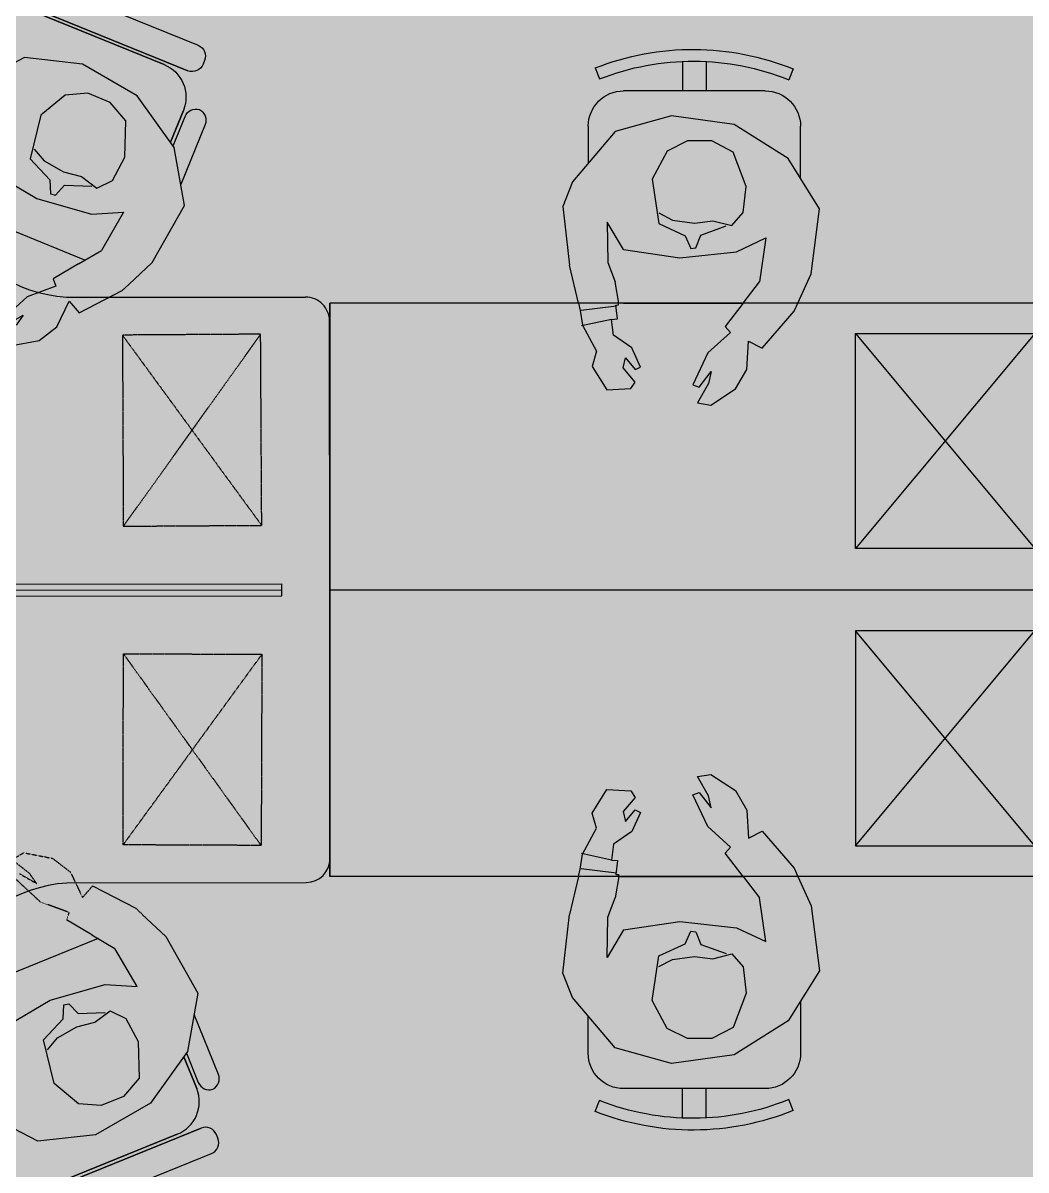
# Model space of a CAD drawing. Header units: millimetres. Extents: x 263321 to 4958806, y 33647 to 987811.
# Drawn here: x 2371610 to 2373708, y 456932 to 459332 of the extents above; entities that cross this region are included whole.
import ezdxf

# ---------------------------------------------------------------- set-up
doc = ezdxf.new("R2010")
doc.units = ezdxf.units.MM
doc.linetypes.add('( Hidden )', pattern=[0.375, 0.25, -0.125])
doc.linetypes.add('HIDDEN2', pattern=[0.1875, 0.125, -0.0625])
doc.layers.add('A-FURN-MODULAR', color=6, linetype='Continuous', lineweight=18)
doc.layers.add('FURNITURE', color=30, linetype='Continuous', lineweight=5)
doc.layers.add('FLOORING TOA', color=7, linetype='Continuous')

# ---------------------------------------------------------------- blocks, each defined once
blk = doc.blocks.new('f')
at = {"layer": 'FURNITURE', "color": 20, "lineweight": 30}
for p, q in [((1771584.128774719, 166310.3871190767, 0.0004446325648422825), (1770984.128774719, 166310.3871190767, 0.0004446325648422825)), ((1771584.12877472, 166310.3871190767, 0.0004446325648422825), (1772184.12877472, 166310.3871190767, 0.0004446325648422825)), ((1771048.035020505, 165210.3871190767, 0.0004446325648422825), (1771498.035020505, 164835.3871190767, 0.0004446325648422825)), ((1771048.035020505, 164835.3871190767, 0.0004446325648422825), (1771498.035020505, 165210.3871190767, 0.0004446325648422825)), ((1772120.222528934, 165210.3871190767, 0.0004446325648422825), (1771670.222528934, 164835.3871190767, 0.0004446325648422825)), ((1772120.222528934, 164835.3871190767, 0.0004446325648422825), (1771670.222528934, 165210.3871190767, 0.0004446325648422825))]:
    blk.add_line(p, q, dxfattribs=at)
at = {"layer": 'FURNITURE', "color": 8, "lineweight": 30}
for p, q in [((1770625.443062949, 165713.058560997, 0.0004447885721739961), (1770730.530670632, 165802.9312323146, 0.0004448712787489753)), ((1770730.530670632, 165802.9312323146, 0.0004448712787489753), (1770781.86022651, 165822.6465019064, 0.0004448880775887944)), ((1770781.86022651, 165822.6465019064, 0.0004448880775887944), (1770904.671094234, 165808.8146476634, 0.0004448687406204706)), ((1770984.129010917, 165790.188784987, 0.0004445105922926659), (1770904.671094234, 165808.8146476634, 0.0004448687406204706)), ((1772184.128538522, 165790.1887849867, 0.0004445105922926659), (1772263.586455205, 165808.8146476632, 0.0004448687406204706)), ((1772386.397322929, 165822.6465019062, 0.0004448880775887944), (1772263.586455205, 165808.8146476632, 0.0004448687406204706)), ((1772437.726878807, 165802.9312323146, 0.0004448712787489753), (1772386.397322929, 165822.6465019062, 0.0004448880775887944)), ((1772542.814486491, 165713.058560997, 0.0004447885721739961), (1772437.726878807, 165802.9312323146, 0.0004448712787489753)), ((1770984.129010917, 165790.188784987, 0.0004448467865967222), (1770999.488579242, 165786.5883229771, 0.0004448425427863902)), ((1770999.488579242, 165786.5883229771, 0.0004448425427863902), (1771030.516421336, 165781.7080452137, 0.0004448363051095402)), ((1771030.516421336, 165781.7080452137, 0.0004448363051095402), (1771085.102783628, 165752.2808299786, 0.0004448049930175402)), ((1772137.741128103, 165781.7080452137, 0.0004448363051095402), (1772083.154765811, 165752.2808299786, 0.0004448049930175402)), ((1772168.768970197, 165786.5883229771, 0.0004448425427863902), (1772137.741128103, 165781.7080452137, 0.0004448363051095402)), ((1772184.128538522, 165790.1887849867, 0.0004448467865967222), (1772168.768970197, 165786.5883229771, 0.0004448425427863902)), ((1770614.141276932, 165769.6541057127, 0.0004448443387324873), (1770691.620085383, 165769.6542521259, 0.0004448406551454181)), ((1771085.102783628, 165752.2808299786, 0.0004448049930175402), (1771116.886404774, 165761.5416813523, 0.0004448125191411726)), ((1771116.886404774, 165761.5416813523, 0.0004448125191411726), (1771165.787381594, 165730.8148504093, 0.0004447802091204395)), ((1772051.371144665, 165761.5416813523, 0.0004448125191411726), (1772002.470167845, 165730.8148504093, 0.0004447802091204395)), ((1772083.154765811, 165752.2808299786, 0.0004448049930175402), (1772051.371144665, 165761.5416813523, 0.0004448125191411726)), ((1772554.116272507, 165769.6541057127, 0.0004448443387324873), (1772476.637464056, 165769.6542521259, 0.0004448406551454181)), ((1770814.665741082, 165730.0651834959, 0.0004447961716303828), (1770899.201339936, 165728.8068898674, 0.0004445354137323286)), ((1771165.787381594, 165730.8148504093, 0.0004447802091204395), (1771163.358832078, 165680.3727313271, 0.0004447311002403828)), ((1772002.470167845, 165730.8148504093, 0.0004447802091204395), (1772004.898717361, 165680.3727313271, 0.0004447311002403828)), ((1772353.591808357, 165730.0651834959, 0.0004447961716303828), (1772269.056209503, 165728.8068898674, 0.0004445354137323286)), ((1770592.431422432, 165595.7611076625, 0.0004446756760542281), (1770625.443062949, 165713.058560997, 0.0004447885721739961)), ((1770899.201339936, 165728.8068898674, 0.0004445354137323286), (1770939.606659776, 165713.3733570126, 0.0004444795698925142)), ((1770984.129010917, 165705.9131576242, 0.0004445105922926659), (1770939.606659776, 165713.3733570126, 0.0004444795698925142)), ((1770987.967928117, 165706.1311432282, 0.0004447645757532326), (1770983.419988999, 165705.8728971647, 0.0004447645399735109)), ((1770988.562577943, 165712.253509091, 0.0004447705220403126), (1770987.967928117, 165706.1311432282, 0.0004447645757532326)), ((1771017.261794993, 165708.836428999, 0.0004447658229510936), (1770988.562577943, 165712.253509091, 0.0004447705220403126)), ((1771018.451070598, 165721.0811552296, 0.000444777715521035), (1771017.261794993, 165708.836428999, 0.0004447658229510936)), ((1771051.374035687, 165716.6341067476, 0.0004447718105108223), (1771018.451070598, 165721.0811552296, 0.000444777715521035)), ((1771077.967015263, 165678.8124210679, 0.0004447336375530643), (1771051.374035687, 165716.6341067476, 0.0004447718105108223)), ((1772090.290534176, 165678.8124210679, 0.0004447336375530643), (1772116.883513752, 165716.6341067476, 0.0004447718105108223)), ((1772116.883513752, 165716.6341067476, 0.0004447718105108223), (1772149.806478841, 165721.0811552296, 0.000444777715521035)), ((1772149.806478841, 165721.0811552296, 0.000444777715521035), (1772150.995754446, 165708.8364289987, 0.0004447658229510936)), ((1772150.995754446, 165708.8364289987, 0.0004447658229510936), (1772179.694971496, 165712.2535090907, 0.0004447705220403126)), ((1772179.694971496, 165712.2535090907, 0.0004447705220403126), (1772180.289621322, 165706.1311432282, 0.0004447645757532326)), ((1772180.289621322, 165706.1311432282, 0.0004447645757532326), (1772184.83756044, 165705.8728971647, 0.0004447645399735109)), ((1772184.128538522, 165705.9131576242, 0.0004445105922926659), (1772228.650889663, 165713.3733570126, 0.0004444795698925142)), ((1772269.056209503, 165728.8068898674, 0.0004445354137323286), (1772228.650889663, 165713.3733570126, 0.0004444795698925142)), ((1772575.826127007, 165595.7611076622, 0.0004446756760542281), (1772542.814486491, 165713.058560997, 0.0004447885721739961)), ((1770540.144551757, 165399.666844123, 0.0004444868018776654), (1770540.143992416, 165695.6565415261, 0.0004447756458183878)), ((1770872.332927455, 165696.0417294025, 0.0004447602277841421), (1770889.655027496, 165577.8975156432, 0.0004446441122287447)), ((1771119.820928688, 165696.3616644819, 0.00044474877317833), (1771098.974563383, 165691.5964178848, 0.0004447451141147548)), ((1771098.974563383, 165691.5964178848, 0.0004447451141147548), (1771123.561205914, 165671.2754378733, 0.0004447241147519236)), ((1771149.498306864, 165671.2179343128, 0.0004447228254571493), (1771119.820928688, 165696.3616644819, 0.00044474877317833)), ((1772018.759242575, 165671.2179343128, 0.0004447228254571493), (1772048.436620751, 165696.3616644819, 0.00044474877317833)), ((1772069.282986057, 165691.5964178848, 0.0004447451141147548), (1772044.696343525, 165671.2754378733, 0.0004447241147519236)), ((1772048.436620751, 165696.3616644819, 0.00044474877317833), (1772069.282986057, 165691.5964178848, 0.0004447451141147548)), ((1772295.924621984, 165696.0417294025, 0.0004447602277841421), (1772278.602521943, 165577.8975156432, 0.0004446441122287447)), ((1772628.112997682, 165399.666844123, 0.0004444868018776654), (1772628.113557023, 165695.6565415261, 0.0004447756458183878)), ((1771118.148182271, 165660.0606800327, 0.0004447134281029758), (1771077.967015263, 165678.8124210679, 0.0004447336375530643)), ((1771123.561205914, 165671.2754378733, 0.0004447241147519236), (1771118.148182271, 165660.0606800327, 0.0004447134281029758)), ((1771163.358832078, 165680.3727313271, 0.0004447311002403828), (1771149.498306864, 165671.2179343128, 0.0004447228254571493)), ((1772004.898717361, 165680.3727313271, 0.0004447311002403828), (1772018.759242575, 165671.2179343128, 0.0004447228254571493)), ((1772044.696343525, 165671.2754378733, 0.0004447241147519236), (1772050.109367168, 165660.0606800327, 0.0004447134281029758)), ((1772050.109367168, 165660.0606800327, 0.0004447134281029758), (1772090.290534176, 165678.8124210679, 0.0004447336375530643)), ((1770610.538199269, 165464.207542117, 0.0004445464375681575), (1770592.431422432, 165595.7611076625, 0.0004446756760542281)), ((1772557.71935017, 165464.207542117, 0.0004445464375681575), (1772575.826127007, 165595.7611076622, 0.0004446756760542281)), ((1770889.655027496, 165577.8975156432, 0.0004446441122287447), (1770876.895126504, 165459.2429485389, 0.0004445289288896921)), ((1772278.602521943, 165577.8975156432, 0.0004446441122287447), (1772291.362422935, 165459.2429485389, 0.0004445289288896921)), ((1771088.443327924, 165519.5733789508, 0.0004445777447636167), (1771155.095016908, 165550.7730482039, 0.0004446050222559018)), ((1771160.024599282, 165537.9315292756, 0.0004445922563799296), (1771127.720654616, 165512.6403862576, 0.0004445691117067352)), ((1771152.555288379, 165518.2648214761, 0.0004445734195941764), (1771193.108723139, 165541.5032255177, 0.0004445941688636121)), ((1771155.095016908, 165550.7730482039, 0.0004446050222559018), (1771160.024599282, 165537.9315292756, 0.0004445922563799296)), ((1771193.108723139, 165541.5032255177, 0.0004445941688636121), (1771197.572264564, 165513.3979140327, 0.0004445665298514799)), ((1771975.1488263, 165541.5032255177, 0.0004445941688636121), (1771970.685284875, 165513.3979140327, 0.0004445665298514799)), ((1772015.70226106, 165518.2648214758, 0.0004445734195941764), (1771975.1488263, 165541.5032255177, 0.0004445941688636121)), ((1772013.162532531, 165550.7730482039, 0.0004446050222559018), (1772008.232950157, 165537.9315292756, 0.0004445922563799296)), ((1772008.232950157, 165537.9315292756, 0.0004445922563799296), (1772040.536894823, 165512.6403862573, 0.0004445691117067352)), ((1772079.814221515, 165519.5733789508, 0.0004445777447636167), (1772013.162532531, 165550.7730482039, 0.0004446050222559018)), ((1771045.511299358, 165471.8454874093, 0.0004445332103221308), (1771088.443327924, 165519.5733789508, 0.0004445777447636167)), ((1771127.720654616, 165512.6403862576, 0.0004445691117067352), (1771152.555288379, 165518.2648214761, 0.0004445734195941764)), ((1771197.572264564, 165513.3979140327, 0.0004445665298514799), (1771163.753724571, 165461.5590339394, 0.0004445175503681139)), ((1771970.685284875, 165513.3979140327, 0.0004445665298514799), (1772004.503824868, 165461.5590339394, 0.0004445175503681139)), ((1772040.536894823, 165512.6403862573, 0.0004445691117067352), (1772015.70226106, 165518.2648214758, 0.0004445734195941764)), ((1772122.746250081, 165471.8454874093, 0.0004445332103221308), (1772079.814221515, 165519.5733789508, 0.0004445777447636167)), ((1770984.129010917, 165445.6772842805, 0.0004445105922926659), (1771033.001232565, 165482.9541668457, 0.000444544645606954)), ((1771033.001232565, 165482.9541668457, 0.000444544645606954), (1771045.511299358, 165471.8454874093, 0.0004445332103221308)), ((1772135.256316874, 165482.9541668457, 0.000444544645606954), (1772122.746250081, 165471.8454874093, 0.0004445332103221308)), ((1772184.128538522, 165445.6772842805, 0.0004445105922926659), (1772135.256316874, 165482.9541668457, 0.000444544645606954)), ((1770682.007878029, 165351.4373066183, 0.0004444329918058075), (1770610.538199269, 165464.207542117, 0.0004445464375681575)), ((1770876.895126504, 165459.2429485389, 0.0004445289288896921), (1770847.840763711, 165398.4707146722, 0.0004444710052087745)), ((1770984.129010917, 165445.6772842805, 0.0004445105922926659), (1770939.606659776, 165411.7182294419, 0.0004444795698925142)), ((1771163.753724571, 165461.5590339394, 0.0004445175503681139), (1771123.111517273, 165437.7015818718, 0.0004444962012164001)), ((1772004.503824868, 165461.5590339394, 0.0004445175503681139), (1772045.146032166, 165437.7015818718, 0.0004444962012164001)), ((1772184.128538522, 165445.6772842805, 0.0004445105922926659), (1772228.650889663, 165411.7182294419, 0.0004444795698925142)), ((1772291.362422935, 165459.2429485389, 0.0004445289288896921), (1772320.416785728, 165398.4707146722, 0.0004444710052087745)), ((1772486.24967141, 165351.4373066183, 0.0004444329918058075), (1772557.71935017, 165464.207542117, 0.0004445464375681575)), ((1771123.111517273, 165437.7015818718, 0.0004444962012164001), (1771064.090297962, 165434.187365144, 0.0004444955780037647)), ((1771064.090297962, 165434.187365144, 0.0004444955780037647), (1771078.606672259, 165405.5779985883, 0.0004444669691435203)), ((1772045.146032166, 165437.7015818718, 0.0004444962012164001), (1772104.167251477, 165434.187365144, 0.0004444955780037647)), ((1772104.167251477, 165434.187365144, 0.0004444955780037647), (1772089.65087718, 165405.5779985883, 0.0004444669691435203)), ((1770847.840763711, 165398.4707146722, 0.0004444710052087745), (1770939.606659776, 165411.7182294419, 0.0004444795698925142)), ((1771078.606672259, 165405.5779985883, 0.0004444669691435203), (1771001.421345063, 165339.2769400454, 0.0004444059385015143)), ((1772089.65087718, 165405.5779985883, 0.0004444669691435203), (1772166.836204376, 165339.2769400454, 0.0004444059385015143)), ((1772320.416785728, 165398.4707146722, 0.0004444710052087745), (1772228.650889663, 165411.7182294419, 0.0004444795698925142)), ((1770786.856633816, 165285.6669102143, 0.0004443638242042197), (1770682.007878029, 165351.4373066183, 0.0004444329918058075)), ((1772381.400915623, 165285.6669102143, 0.0004443638242042197), (1772486.24967141, 165351.4373066183, 0.0004444329918058075)), ((1770723.085547857, 165325.6697654803, 0.0004444058933068358), (1770614.142115944, 165325.669559607, 0.0004444110728214031)), ((1770984.129010917, 165331.303329678, 0.0004445105922926659), (1770922.925307322, 165303.081894597, 0.0004443743493709676)), ((1771001.421345063, 165339.2769400454, 0.0004444059385015143), (1770984.129010917, 165331.303329678, 0.0004443989795540754)), ((1772166.836204376, 165339.2769400454, 0.0004444059385015143), (1772184.128538522, 165331.303329678, 0.0004443989795540754)), ((1772184.128538522, 165331.303329678, 0.0004445105922926659), (1772245.332242117, 165303.081894597, 0.0004443743493709676)), ((1772445.172001582, 165325.6697654803, 0.0004444058933068358), (1772554.115433495, 165325.669559607, 0.0004444110728214031)), ((1770922.925307322, 165303.081894597, 0.0004443743493709676), (1770786.856633816, 165285.6669102143, 0.0004443638242042197)), ((1772245.332242117, 165303.081894597, 0.0004443743493709676), (1772381.400915623, 165285.6669102143, 0.0004443638242042197))]:
    blk.add_line(p, q, dxfattribs=at)
at = {"layer": 'FURNITURE', "color": 20, "lineweight": 30, "elevation": 0.0004446325648422825}
for points in [[(1770984.128774719, 164810.3871190767), (1770984.128774719, 166310.3871190767), (1771584.128774719, 166310.3871190767), (1771584.128774719, 164810.3871190767)], [(1772184.12877472, 164810.3871190767), (1772184.12877472, 166310.3871190767), (1771584.12877472, 166310.3871190767), (1771584.12877472, 164810.3871190767)], [(1771048.035020505, 165210.3871190767), (1771048.035020505, 164835.3871190767), (1771498.035020505, 164835.3871190767), (1771498.035020505, 165210.3871190767)], [(1772120.222528934, 165210.3871190767), (1772120.222528934, 164835.3871190767), (1771670.222528934, 164835.3871190767), (1771670.222528934, 165210.3871190767)]]:
    blk.add_lwpolyline(points, close=True, dxfattribs=at)
at = {"layer": 'FURNITURE', "color": 8, "lineweight": 30}
for points, elevation in [([(1770990.89117894, 165710.7903059234), (1770999.922075795, 165784.6919200707)], 0.0004588049475425393), ([(1771018.451070598, 165721.0811552296), (1771031.978053274, 165784.0376533549)], 0.0004588049475425393), ([(1772149.806478841, 165721.0811552296), (1772136.279496165, 165784.0376533549)], 0.0002903450127373507), ([(1772177.366370499, 165710.7903059234), (1772168.335473644, 165784.6919200707)], 0.0002903450127373507), ([(1770492.299304513, 165755.1538401663), (1770515.15413964, 165745.8738172753)], 0.0004588049475425391), ([(1772675.958244926, 165755.1538401663), (1772653.103409799, 165745.8738172753)], 0.0002903450127373508), ([(1770872.332927455, 165696.0417294025), (1770814.665741082, 165730.0651834959)], 0.0004588049475425393), ([(1772295.924621984, 165696.0417294025), (1772353.591808357, 165730.0651834959)], 0.0002903450127373507), ([(1770795.568287524, 165622.1817183071), (1770810.548132253, 165593.673184114), (1770816.968140261, 165547.3467772887), (1770811.974946006, 165508.8602052138), (1770821.961543953, 165469.6609424904), (1770794.855294801, 165445.4286098783), (1770740.173052066, 165439.4999264011), (1770668.244716894, 165466.7340245268), (1770644.916524999, 165511.4759557629), (1770644.91642942, 165562.0538119513), (1770666.300444891, 165604.850509393), (1770724.620617437, 165635.9754655655), (1770817.93302322, 165622.3585125431), (1770843.361070754, 165567.3028209147), (1770869.754061855, 165555.1867333581), (1770868.327438675, 165544.4960180942), (1770841.934489327, 165534.51796808), (1770822.674849143, 165481.0643688377)], 0.0004588049475425394), ([(1772372.689261915, 165622.1817183071), (1772357.709417186, 165593.673184114), (1772351.289409178, 165547.3467772885), (1772356.282603433, 165508.8602052138), (1772346.296005486, 165469.6609424904), (1772373.402254638, 165445.4286098783), (1772428.084497373, 165439.4999264011), (1772500.012832545, 165466.7340245268), (1772523.34102444, 165511.4759557629), (1772523.34112002, 165562.0538119513), (1772501.957104548, 165604.850509393), (1772443.636932002, 165635.9754655655), (1772350.324526219, 165622.3585125429), (1772324.896478685, 165567.3028209147), (1772298.503487584, 165555.1867333581), (1772299.930110764, 165544.496018094), (1772326.323060113, 165534.51796808), (1772345.582700296, 165481.0643688377)], 0.0002903450127373508), ([(1770478.056082893, 165572.5421751207), (1770540.144225069, 165572.5422924503)], 0.0004588049475425393), ([(1772690.201466546, 165572.5421751204), (1772628.11332437, 165572.5422924503)], 0.0002903450127373507), ([(1770478.056176116, 165523.2105588864), (1770540.144318292, 165523.2106762163)], 0.0004588049475425392), ([(1772690.201373323, 165523.2105588864), (1772628.113231147, 165523.2106762163)], 0.0002903450127373506), ([(1770494.314221018, 165340.9871958222), (1770517.167889998, 165350.2668458242)], 0.0004588049475425393), ([(1772673.943328422, 165340.9871958222), (1772651.089659441, 165350.2668458242)], 0.0002903450127373507)]:
    blk.add_lwpolyline(points, dxfattribs=dict(at, elevation=elevation))
for points, elevation in [([(1770983.419988999, 165705.8728971651, -0.0346375071782601), (1770984.128538521, 165695.6573805378), (1770984.129010917, 165445.6772842801)], 0.0004588049475425394), ([(1772184.83756044, 165705.8728971649, 0.0346375071782601), (1772184.129010918, 165695.6573805378), (1772184.128538522, 165445.6772842801)], 0.0002903450127373508)]:
    blk.add_lwpolyline(points, format="xyb", dxfattribs=dict(at, elevation=elevation))
for centre, radius, start, end in [((1771010.510182515, 165550.5867073603), 557.1267592790452, 158.4580476688336, 202.0994347068958), ((1770614.141416766, 165695.6566813616), 73.99742434984694, 90.00010826917051, 180.0001082691705), ((1772554.116132673, 165695.6566813614), 73.99742434984692, 359.9998917308295, 89.99989173082949), ((1772157.747366924, 165550.5867073603), 557.1267592790451, 337.9005652931041, 21.54195233116638), ((1771010.510182515, 165550.5867073603), 532.4609511620317, 158.4838634090038, 202.0994347068958), ((1772157.747366924, 165550.5867073603), 532.4609511620316, 337.9005652931041, 21.51613659099617), ((1770614.141976108, 165399.6669839583), 73.99742435128161, 180.0001082691705, 270.0001082691705), ((1772554.115573331, 165399.6669839581), 73.9974243512816, 269.9998917308295, 359.9998917308295)]:
    blk.add_arc(centre, radius, start, end, dxfattribs=at)
blk = doc.blocks.new('bhguyfjhg')
at = {"layer": 'FURNITURE', "color": 8, "lineweight": 30, "ltscale": 5}
for p, q in [((566219.5088604226, -9050.763026811415), (565909.956861933, -8809.068382995436)), ((565794.3340782146, -8833.963720481377), (565710.9833741977, -8940.71568071004)), ((565945.949446912, -8845.886662057601), (566177.9665163544, -9027.04292411264)), ((565789.0916747449, -8914.342355317902), (565830.0666913952, -8861.863334301626)), ((565798.4183410597, -8915.259681463242), (565842.6561140388, -8858.601863903692)), ((564085.9171167344, -9850.391671309713), (564220.0927579686, -9831.946667318698)), ((564158.0515718996, -9886.236170334741), (564092.0911316313, -9895.303692374378)), ((564154.1595935229, -9894.761467756238), (564082.9468590149, -9904.551017931895)), ((564059.7944113736, -10326.93457485083), (564006.3088563026, -9937.861270681955)), ((564020.0639778958, -9987.478288694983), (564060.1527571819, -10279.09859246318))]:
    blk.add_line(p, q, dxfattribs=at)
at = {"layer": 'FURNITURE', "color": 20, "lineweight": 30}
for p, q in [((565286.3927634083, -8857.067467354704), (564312.2166484593, -9419.744903425686)), ((565595.0205767842, -9291.432760747848), (565354.6973533315, -8875.356276155217)), ((564534.0848333421, -9903.838230272522), (564293.9278306314, -9488.049527065363))]:
    blk.add_line(p, q, dxfattribs=at)
at = {"layer": 'FURNITURE', "color": 8, "lineweight": 30}
for p, q in [((565668.8766223612, -8955.973178422078, 0.0001189588864999509), (565784.9037010226, -8913.930446318118, 0.000119027852585102)), ((565784.9037010226, -8913.930446318118, 0.000119027852585102), (565917.3859202209, -8926.960761687951, 0.0001191409678287516)), ((565917.3859202209, -8926.960761687951, 0.0001191409678287516), (566031.885223156, -8993.455141478451, 0.0001192698297847907)), ((565599.06797604, -9073.596423439682, 0.0001189693810021384), (565668.8766223612, -8955.973178422078, 0.0001189588864999509)), ((566031.885223156, -8993.455141478451, 0.0001192698297847907), (566103.8130381125, -9091.375802759081, 0.0001193823969872151)), ((565583.6911952232, -9139.014067171142, 0.0001191052269867234), (565599.06797604, -9073.596423439682, 0.0001189693810021384)), ((565720.1082359054, -9073.120126952184, 0.0001190657552378718), (565674.2096550384, -9153.36835896573, 0.0001190742949688228)), ((565750.0409158465, -9133.24545011972, 0.0001191235101609676), (565720.1082359054, -9073.120126952184, 0.0001190657552378718)), ((566103.8130381125, -9091.375802759081, 0.0001193823969872151), (566109.9599696503, -9229.112749748863, 0.0001194648626006185)), ((565835.4622691395, -9216.082938817795, 0.0001192383579189748), (565750.0409158465, -9133.24545011972, 0.0001191235101609676)), ((565584.0901175102, -9258.841283875052, 0.0001190617309314971), (565579.3466798367, -9157.496996929636, 0.0001190008780992925)), ((565673.5781923131, -9209.196801740443, 0.0001191052269867234), (565674.2096550384, -9153.36835896573, 0.0001190742949688228)), ((565673.5781923131, -9209.196801740443, 0.0001191052269867234), (565672.8850351574, -9270.47972951876, 0.0001191391810883396)), ((565938.9416057488, -9274.96568413009, 0.0001193541351773598), (565835.4622691395, -9216.082938817795, 0.0001192383579189748)), ((564254.4373851736, -9803.202687622048, 0.0001189588864999509), (564159.7991956073, -9882.408037069486, 0.000119027852585102)), ((564391.2103741001, -9801.928179970477, 0.0001189693810021384), (564254.4373851736, -9803.202687622048, 0.0001189588864999509)), ((564455.4994197564, -9821.494275858626, 0.0001191052269867234), (564391.2103741001, -9801.928179970477, 0.0001189693810021384)), ((564473.6634783695, -9827.022429355653, 0.0001190008780992925), (564455.4994197564, -9821.494275858626, 0.0001189939394264079)), ((564558.9100082215, -9882.033281426877, 0.0001190617309314971), (564473.6634783695, -9827.022429355653, 0.0001190008780992925)), ((564159.7991956073, -9882.408037069486, 0.000119027852585102), (564104.5149262873, -10003.50707541453, 0.0001191409678287516)), ((564548.4556912993, -9912.264718723949, 0.0001190902564412213), (564558.9100082215, -9882.033281426877, 0.0001190617309314971)), ((564366.9472609108, -9962.434056112543, 0.0001191235101609676), (564329.9951046278, -9906.348782104673, 0.0001190657552378718)), ((564329.9951046278, -9906.348782104673, 0.0001190657552378718), (564422.4400507617, -9906.973603078397, 0.0001190742949688228)), ((564471.0304321754, -9934.472486725543, 0.0001191052269867234), (564422.4400507617, -9906.973603078397, 0.0001190742949688228)), ((564607.2338556813, -9907.721469577635, 0.000119090877838157), (564548.4556912993, -9912.264718723949, 0.0001190902564412213)), ((564650.6197320181, -9925.76891430677, 0.0001191121647901576), (564607.2338556813, -9907.721469577635, 0.000119090877838157)), ((564471.0304321754, -9934.472486725543, 0.0001191052269867234), (564524.3681340162, -9964.65803403384, 0.0001191391810883396)), ((564691.064853017, -9972.382916420698, 0.0001191610015741856), (564650.6197320181, -9925.76891430677, 0.0001191121647901576)), ((564524.3681340162, -9964.65803403384, 0.0001191391810883396), (564535.2170718724, -9951.986156633357, 0.0001191277791196616)), ((564535.2170718724, -9951.986156633357, 0.0001191277791196616), (564584.1062291276, -9993.301803559763, 0.0001191721838122223)), ((564395.66373182, -10077.90795546072, 0.0001192383579189748), (564366.9472609108, -9962.434056112543, 0.0001191235101609676)), ((564657.3068512394, -10001.71579403011, 0.0001191866531496483), (564621.9627998543, -9981.119888857706, 0.0001191635759073315)), ((564621.9627998543, -9981.119888857706, 0.0001191635759073315), (564647.2581188225, -9983.303354696603, 0.0001191678712439525)), ((564104.5149262873, -10003.50707541453, 0.0001191409678287516), (564104.4929703163, -10135.91399530275, 0.0001192698297847907)), ((564584.1062291276, -9993.301803559763, 0.0001191721838122223), (564654.1811955066, -10015.06999904686, 0.0001191993818328628)), ((564394.5960007947, -10196.96260993113, 0.0001193541351773598), (564395.66373182, -10077.90795546072, 0.0001192383579189748)), ((564104.4929703163, -10135.91399530275, 0.0001192698297847907), (564153.0297574464, -10247.29732783115, 0.0001193823969872151)), ((564153.0297574464, -10247.29732783115, 0.0001193823969872151), (564269.0388918762, -10321.8032474767, 0.0001194648626006185))]:
    blk.add_line(p, q, dxfattribs=at)
at = {"layer": 'FURNITURE', "color": 20, "linetype": 'HIDDEN2', "lineweight": 30, "ltscale": 0.3}
for p, q in [((565334.5530461194, -8995.599057189189), (565130.7478288788, -9445.499840754317)), ((564987.2325372685, -9194.01393614919), (565477.8054496372, -9246.62619154714)), ((564753.5681175195, -9328.977054661606), (564554.010007439, -9780.20470504323)), ((564408.1491873708, -9530.684175894596), (564899.6949671498, -9578.954539564205))]:
    blk.add_line(p, q, dxfattribs=at)
at = {"layer": 'FURNITURE', "color": 8, "linetype": '( Hidden )', "lineweight": 30, "ltscale": 2}
for p, q in [((565579.3466798367, -9157.496996929636, 0.0001190008780992925), (565583.6911952232, -9139.014067171142, 0.0001189939394264079)), ((565582.0268917663, -9313.529677006649, 0.000119090877838157), (565615.4819575934, -9264.98822779581, 0.0001190902564412213)), ((565615.4819575934, -9264.98822779581, 0.0001190902564412213), (565584.0901175102, -9258.841283875052, 0.0001190617309314971)), ((565672.8850351574, -9270.47972951876, 0.0001191391810883396), (565656.4781832662, -9273.49488133681, 0.0001191277791196616)), ((565656.4781832662, -9273.49488133681, 0.0001191277791196616), (565667.643572163, -9336.522386990255, 0.0001191721838122223)), ((565575.8374885498, -9360.11010008934, 0.0001191121647901576), (565582.0268917663, -9313.529677006649, 0.000119090877838157)), ((565667.643572163, -9336.522386990255, 0.0001191721838122223), (565651.2643779332, -9408.049145928118, 0.0001191993818328628)), ((565595.8259872966, -9418.497880690498, 0.0001191610015741856), (565575.8374885498, -9360.11010008934, 0.0001191121647901576)), ((565638.0933472045, -9363.13635320915, 0.0001191635759073315), (565627.2744599702, -9386.105296671623, 0.0001191678712439525)), ((565638.1472556742, -9404.043447606731, 0.0001191866531496483), (565638.0933472045, -9363.13635320915, 0.0001191635759073315)), ((565627.2744599702, -9386.105296671623, 0.0001191678712439525), (565620.6530172317, -9432.236089588841, 0.0001191885600614028)), ((565620.6530172317, -9432.236089588841, 0.0001191885600614028), (565595.8259872966, -9418.497880690498, 0.0001191610015741856))]:
    blk.add_line(p, q, dxfattribs=at)
at = {"layer": 'FURNITURE', "color": 18, "lineweight": 30, "ltscale": 5, "true_color": 0x000000}
blk.add_line((564860.1422285568, -9218.749048974132), (564838.4938704468, -9231.252991998103), dxfattribs=at)
at = {"layer": 'FURNITURE', "color": 20, "lineweight": 30, "ltscale": 5}
for p, q in [((565313.6445615246, -10053.88543899986), (564838.4938918189, -9231.252979653655)), ((565328.079838628, -10053.88543572486), (564849.3180708739, -9225.001008141786)), ((565335.2951942637, -10041.3854340883), (564860.1422499287, -9218.749036629684))]:
    blk.add_line(p, q, dxfattribs=at)
at = {"layer": 'FURNITURE', "color": 8, "lineweight": 30, "ltscale": 5}
for points in [[(566254.813949666, -9005.54580246727), (565945.2619511763, -8763.851158651523, 0.4142135623734148), (565910.8308402188, -8768.089559267275), (565905.7184613175, -8774.637272038031, 0.4142135623732336), (565909.956861933, -8809.068382995436), (566219.5088604226, -9050.763026811415, 0.4142135623732016), (566253.9399713802, -9046.52462619543), (566259.0523502817, -9039.976913424442, 0.4142135623732338)], [(564002.9612622849, -10334.74737643055), (563949.4757072137, -9945.674072261434, -0.4142135623734148), (563970.4366675874, -9918.031648674281), (563978.6664327151, -9916.900310308672, -0.4142135623732336), (564006.3088563026, -9937.861270681955), (564059.7944113736, -10326.93457485083, -0.4142135623732016), (564038.8334510003, -10354.57699843799), (564030.6036858719, -10355.70833680383, -0.4142135623732338)]]:
    blk.add_lwpolyline(points, format="xyb", close=True, dxfattribs=at)
for points in [[(565789.0916747451, -8914.342355318135), (565830.0666913952, -8861.863334301626, 0.3921185463736171), (565827.2531375978, -8828.634615636896, 0.3921185463370167), (565794.3340782159, -8833.963720479514), (565710.9833741982, -8940.71568071004)], [(566107.6511925154, -9236.6781467197), (566190.6817182016, -9130.336256986018, 0.414213562373095), (566177.9665163549, -9027.042924113339), (565945.9494469115, -8845.886662057368, 0.4142135623730453), (565842.6561140385, -8858.601863903925), (565798.4183410596, -8915.259681463009)], [(564158.0515718996, -9886.236170334974), (564092.0911316313, -9895.303692374378, -0.3921185463736171), (564064.7726220968, -9876.178764508106, -0.3921185463370167), (564085.9171167323, -9850.391671309713), (564220.0927579682, -9831.94666731893)], [(564276.7402550215, -10323.60732310987), (564143.0800279446, -10341.98147358373, -0.414213562373095), (564060.1527571823, -10279.09859246388), (564020.0639778958, -9987.478288694518, -0.4142135623730453), (564082.9468590153, -9904.551017931662), (564154.1595935229, -9894.761467756238)]]:
    blk.add_lwpolyline(points, format="xyb", dxfattribs=at)
at = {"layer": 'FURNITURE', "color": 8, "lineweight": 30}
for points in [[(565927.999409528, -9169.31365380506), (565896.402416934, -9163.592826620443), (565856.05481044, -9140.211291183252), (565828.8719926751, -9112.670789320255), (565791.9370910013, -9096.465647538891), (565789.5258696475, -9060.2931577384), (565818.4208902363, -9013.680151910754), (565883.9613236364, -8973.86288240971), (565933.4389705556, -8982.983927237568), (565973.1883902185, -9014.019696499454), (565993.7007345252, -9057.086618601577), (565982.3752509444, -9122.019756074063), (565914.4147886982, -9186.998683953425), (565855.5429876205, -9173.199142241152), (565829.8254977764, -9186.506774757756), (565822.2990291949, -9178.825493574608), (565830.6526129233, -9151.960375482682), (565800.4613922324, -9104.023666399764)], [(564308.7385828099, -10134.4279239804), (564319.664406458, -10104.2331532035), (564319.7153360491, -10057.60030045593), (564309.5569255408, -10020.26142633683), (564314.0987264632, -9980.184430114925), (564284.0327188382, -9959.928611388663), (564229.2127169514, -9961.497662136564), (564161.8603067903, -9998.166670935228), (564144.8923712133, -10045.53037186409), (564151.7603204504, -10095.49102248484), (564178.694807933, -10134.8616896423), (564240.5297847609, -10157.6874330258), (564330.8544012906, -10131.56561942422), (564348.4960461286, -10073.72887780564), (564372.9216928368, -10058.17670271825), (564370.06077081, -10047.81017315993), (564342.6349689605, -10041.53782717953), (564316.3518154757, -9991.35183583363)]]:
    blk.add_lwpolyline(points, dxfattribs=at)
at = {"layer": 'FURNITURE', "color": 20, "linetype": 'HIDDEN2', "lineweight": 30, "ltscale": 0.3}
for points in [[(565334.5530461194, -8995.599057189189), (565477.8054496372, -9246.62619154714), (565130.7478288788, -9445.499840754317), (564987.2325372685, -9194.01393614919)], [(564408.1491873708, -9530.684175894596), (564554.010007439, -9780.20470504323), (564899.6949671498, -9578.954539564205), (564753.5681175195, -9328.977054661606)]]:
    blk.add_lwpolyline(points, close=True, dxfattribs=at)
at = {"layer": 'FURNITURE', "color": 8, "lineweight": 30, "ltscale": 5}
for points in [[(565673.7551338925, -9193.55316601484), (565887.3969048769, -9360.362206156831)], [(564457.4149668531, -9926.767050262075), (564494.3287931667, -10195.2915958988)]]:
    blk.add_lwpolyline(points, dxfattribs=at)
at = {"layer": 'FURNITURE', "color": 20, "lineweight": 30}
for centre, start, end in [((565311.400649456, -8900.364183574915), 30.0104635631039, 120.0104352842671), ((564337.2245345069, -9463.041619645664), 120.0104352842671, 210.0104635631039)]:
    blk.add_arc(centre, 50, start, end, dxfattribs=at)
at = {"layer": 'FURNITURE', "color": 8, "lineweight": 30}
for centre, start, end in [((565854.8008000375, -9141.385316229891), 210.0104635631039, 270.0000130000378), ((564274.3046100888, -10053.88567479094), 329.9895624265566, 30.0104635631039)]:
    blk.add_arc(centre, 300, start, end, dxfattribs=at)

msp = doc.modelspace()

# ---------------------------------------------------------------- hatches: boundary and pattern name
at = {"layer": 'FLOORING TOA', "true_color": 0xc7c8ca}
h = msp.add_hatch(dxfattribs=at)
h.set_pattern_fill('EARTH', color=9, scale=120)
h.set_pattern_definition([(0, (0, 0), (762, 762), [762, -762]), (0, (0, 285.75), (762, 762), [762, -762]), (0, (0, 571.5), (762, 762), [762, -762]), (90, (95.25, 666.75), (-762, 762), [762, -762]), (90, (381, 666.75), (-762, 762), [762, -762]), (90, (666.75, 666.75), (-762, 762), [762, -762])])
edge = h.paths.add_edge_path()
edge.add_line((2399150.321192376, 470683.0578325351), (2406751.630517746, 470683.0578325351))
edge.add_line((2406751.630517746, 470683.0578325351), (2406751.630517745, 489283.0592575023))
edge.add_line((2406751.630517745, 489283.0592575023), (2406777, 491421.921634517))
edge.add_line((2406777, 491421.9216345176), (2410711.630547313, 491383.0592602555))
edge.add_line((2410711.630547313, 491383.0592602555), (2410711.630547313, 490662.7870279506))
edge.add_line((2410711.630547313, 490662.7870279506), (2412251.630547313, 490662.7870279506))
edge.add_line((2412251.630547313, 490662.7870279506), (2412251.630547313, 491383.0592602555))
edge.add_line((2412251.630547313, 491383.0592602555), (2413501.630547313, 491383.0592602555))
edge.add_line((2413501.630547313, 491383.0592602555), (2413501.630547313, 490641.9158845746))
edge.add_line((2413501.630547313, 490641.9158845746), (2414541.630547313, 490641.9158845746))
edge.add_line((2414541.630547313, 490641.9158845746), (2414541.630547313, 491383.0592602556))
edge.add_line((2414541.630547313, 491383.0592602556), (2419059.805960172, 491383.0592602556))
edge.add_line((2419059.805960172, 491383.0592602556), (2419290.868014496, 492883.0592602547))
edge.add_line((2419290.868014496, 492883.0592602547), (2413191.630517568, 492883.0592602555))
edge.add_line((2413191.630517568, 492883.0592602555), (2413191.630517565, 495458.1819351792))
edge.add_line((2413191.630517565, 495458.1819351792), (2416206.16058251, 495458.1819351792))
edge.add_line((2416206.16058251, 495458.1819351792), (2416206.160582514, 496558.1819351799))
edge.add_line((2416206.160582514, 496558.1819351799), (2413191.630517564, 496558.1819351903))
edge.add_line((2413191.630517564, 496558.1819351903), (2413191.630517564, 498963.0592602555))
edge.add_line((2413191.630517564, 498963.0592602555), (2411651.63051757, 498963.0592602555))
edge.add_line((2411651.63051757, 498963.0592602555), (2411651.63051757, 492883.0592602555))
edge.add_line((2411651.63051757, 492883.0592602555), (2404451.63051757, 492883.0592602555))
edge.add_line((2404451.63051757, 492883.0592602555), (2404452.56956876, 502283.0591664449))
edge.add_line((2404452.56956876, 502283.0591664449), (2402951.63632286, 502283.0591664449))
edge.add_line((2402951.63632286, 502283.0591664449), (2402951.394045354, 497183.4744241329))
edge.add_line((2402951.394045354, 497183.4744241329), (2402951.63051757, 497133.0592602548))
edge.add_line((2402951.63051757, 497133.0592602548), (2399951.63051757, 497133.0592602797))
edge.add_line((2399951.63051757, 497133.0592602797), (2399951.63051757, 505326.9273614254))
edge.add_arc((2397396.443812174, -38564.46291395649), 543897.3923404922, 89.73082799314989, 95.30777754552614)
edge.add_line((2347082.807596174, 503000.7791442012), (2347082.943286144, 472483.059265329))
edge.add_line((2347082.943286144, 472483.059265329), (2343851.630517274, 472483.0592653615))
edge.add_line((2343851.630517274, 472483.0592653615), (2343851.630517275, 458383.1853909058))
edge.add_line((2343851.630517275, 458383.1853909058), (2354252.395826197, 458383.1853915628))
edge.add_line((2354252.395826197, 458383.1853915628), (2354252.668447803, 455753.3516733707))
edge.add_arc((2374151.317465172, 141679.2904732292), 314703.7847746141, 88.06971464749199, 93.62521750644811, ccw=False)
edge.add_line((2384751.630517745, 456204.4969585824), (2384751.630517745, 459200.2561727802))
edge.add_line((2384751.630517745, 459200.2561727802), (2394751.79953116, 459200.2561727802))
edge.add_line((2394751.79953116, 459200.2561727802), (2394749.644104387, 457484.3178648282))
edge.add_line((2394749.644104387, 457484.3178648282), (2395751.630517745, 457483.0593391459))
edge.add_line((2395751.630517745, 457483.0593391459), (2395751.630517745, 458383.0592602554))
edge.add_line((2395751.630517745, 458383.0592602554), (2396651.630517745, 458383.0592602554))
edge.add_line((2396651.630517745, 458383.0592602554), (2396651.630517745, 459197.3988922023))
edge.add_line((2396651.630517745, 459197.3988922023), (2399811.187445385, 459197.9811283225))
edge.add_line((2399811.187445385, 459197.9811283225), (2399811.187445385, 460833.0592602552))
edge.add_line((2399811.187445385, 460833.0592602552), (2398551.630507604, 460833.0592602552))
edge.add_line((2398551.630507604, 460833.0592602552), (2398551.630507604, 466883.0592602565))
edge.add_line((2398551.630507604, 466883.0592602565), (2403551.677576368, 466883.0592264335))
edge.add_line((2403551.677576368, 466883.0592264335), (2403551.677576368, 465533.0592264096))
edge.add_line((2403551.677576368, 465533.0592264096), (2407851.677576368, 465533.0592602316))
edge.add_line((2407851.677576368, 465533.0592602316), (2407851.677576368, 460783.0592602554))
edge.add_line((2407851.677576368, 460783.0592602554), (2409491.630517745, 460783.0592602554))
edge.add_line((2409491.630517745, 460783.0592602554), (2409496.282344138, 466883.0557127972))
edge.add_line((2409496.282344138, 466883.0557127972), (2415285.79240622, 466883.0592602565))
edge.add_line((2415285.79240622, 466883.0592602565), (2415516.854455017, 468383.0592511878))
edge.add_line((2415516.854455017, 468383.0592511878), (2399151.605900234, 468383.0592602859))
edge.add_arc((2399151.630507605, 468983.0592597816), 600.000000000291, 180.0002212725493, 269.9976501691981, ccw=False)
edge.add_line((2398551.630507609, 468983.0569426209), (2398551.630507606, 470083.0606654963))
edge.add_arc((2399151.6305076, 470083.0592611271), 599.9999999960556, 90.12503049327307, 179.9998658926152, ccw=False)
edge = h.paths.add_edge_path(flags=16)
edge.add_line((2350804.271677346, 495933.0592607095), (2349254.312755208, 495933.0592607095))
edge.add_arc((2349254.314675455, 495533.0546248224), 400.0046358917132, 90.00027505199854, 179.7888739581309)
edge.add_line((2348854.312755208, 495534.5285763963), (2348854.312755208, 492844.3594191521))
edge.add_line((2348854.312755208, 492844.3594191521), (2350804.271677346, 492844.3594191521))
edge.add_line((2350804.271677346, 492844.3594191521), (2350804.271677346, 495933.0592607095))
h.paths.add_polyline_path([(2380451.630496949, 495933.0592602546), (2394411.630517571, 495933.0592602546), (2394411.630517571, 489283.0629095543), (2388129.725874395, 489289.9203665049), (2388129.725874395, 487283.0592611264), (2379984.676676949, 487283.0451702359), (2379984.684635593, 489283.0624381801), (2380551.628700009, 489283.0592547227)], flags=16)
edge = h.paths.add_edge_path(flags=16)
edge.add_line((2404951.630521772, 487283.0592611264), (2348951.630517745, 487283.0592611264))
edge.add_arc((2348951.630517746, 486983.0592611261), 300.0000000003492, 90.00000000008895, 179.9970138753889)
edge.add_line((2348651.630518153, 486983.074896438), (2348650.87481061, 472483.0592306879))
edge.add_line((2348650.87481061, 472483.0592306879), (2404951.630521772, 472483.0592306879))
edge.add_line((2404951.630521772, 472483.0592306879), (2404951.630521772, 487283.0592611264))
h.paths.add_polyline_path([(2396751.630507604, 460833.0592602562), (2396751.630507604, 464283.0592602547)], flags=16)

# ---------------------------------------------------------------- block references
at = {"layer": 'A-FURN-MODULAR', "linetype": 'ByBlock', "rotation": 240.052183270883}
msp.add_blockref('bhguyfjhg', (2662123.930548933, 942971.4443625552), dxfattribs=at)
at = {"layer": 'A-FURN-MODULAR', "xscale": -1, "rotation": 90}
msp.add_blockref('f', (2538562.017636823, 2229730.022306314, -0.0004446319520263826), dxfattribs=at)

doc.saveas('drawing.dxf')
